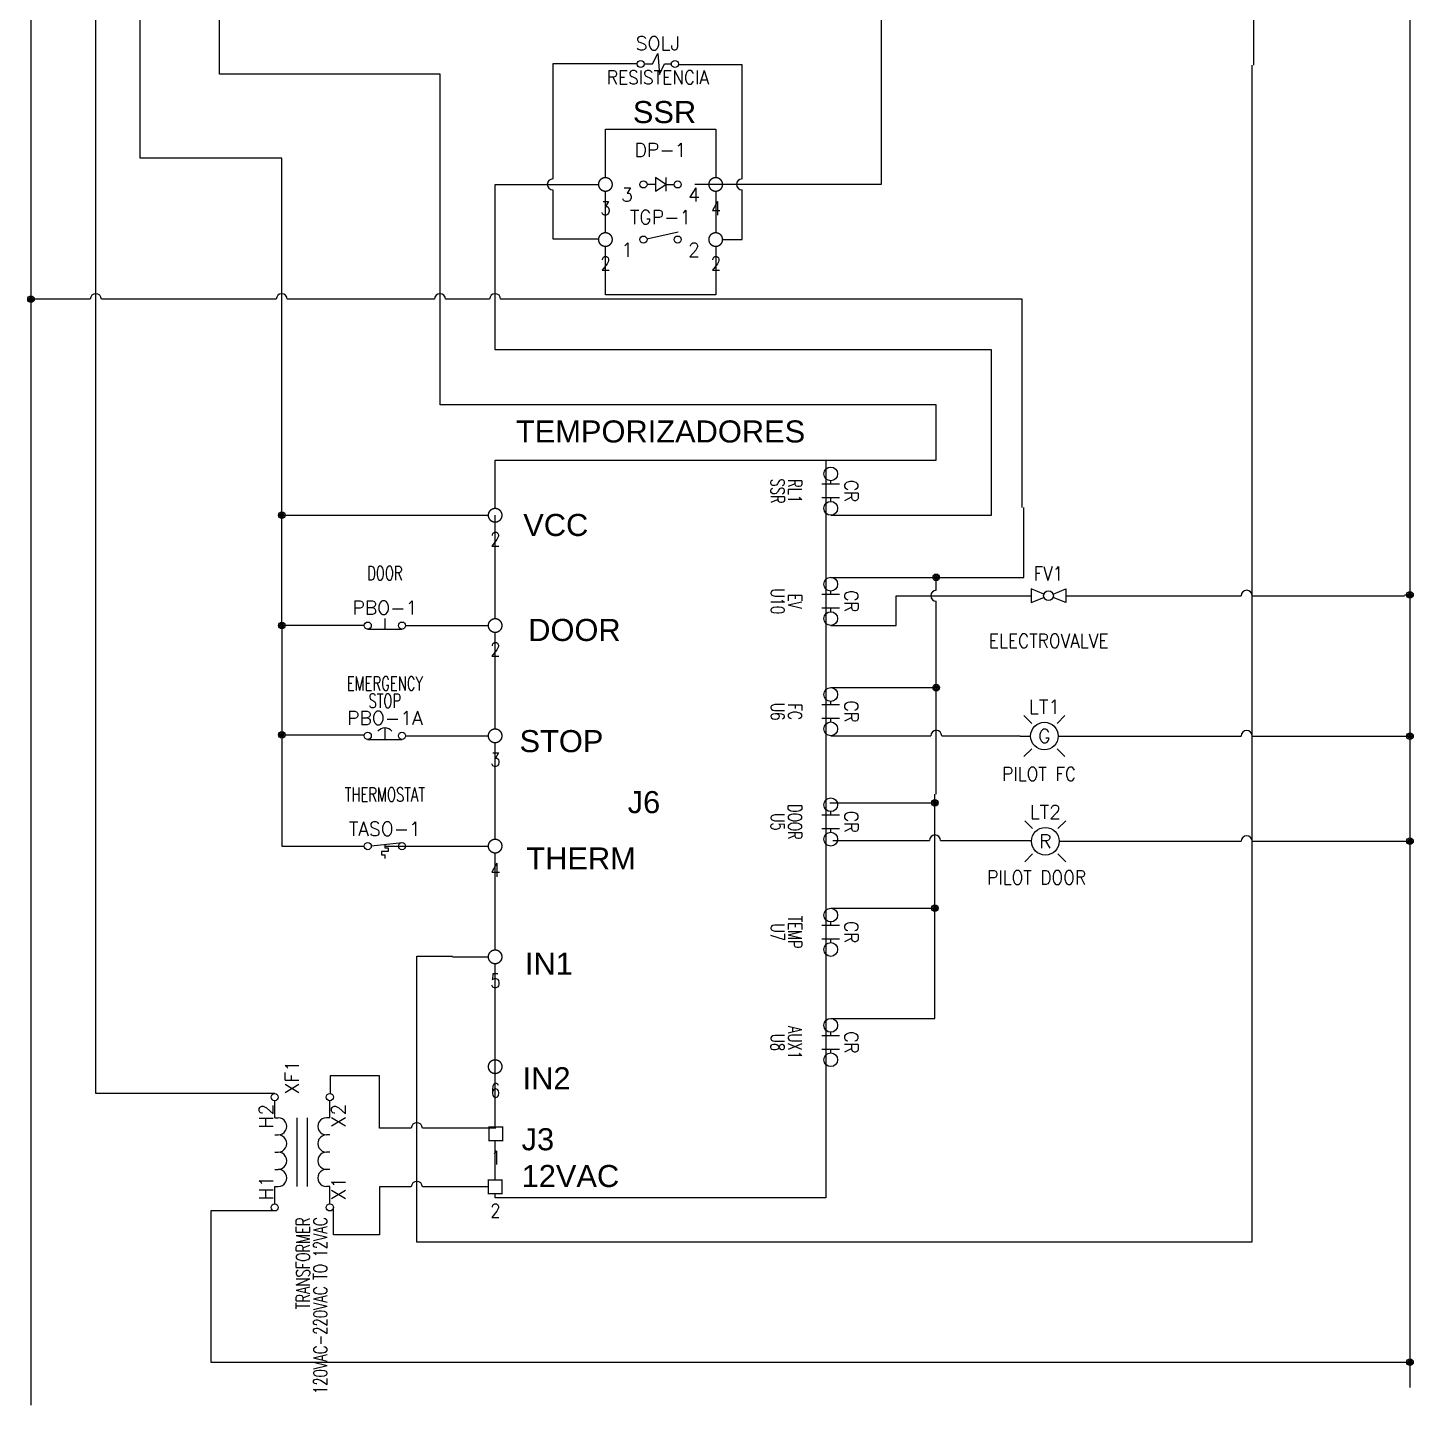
# Model space of a CAD drawing. Header units: millimetres. Extents: x 13.6 to 27.3, y 2.7 to 21.5.
# Drawn here: x 13.98 to 26.54, y 2.65 to 15.14 of the extents above; entities that cross this region are included whole.
import ezdxf
from ezdxf.enums import TextEntityAlignment as Align

# ---------------------------------------------------------------- set-up
doc = ezdxf.new("R2010")
doc.units = ezdxf.units.MM
doc.header["$MEASUREMENT"] = 0
for name, color, linetype in [('DESC', 150, 'Continuous'), ('DESCCHILD', 20, 'Continuous'), ('LOCBOX', 92, 'Continuous'), ('MISC', 7, 'Continuous'), ('SYMS', 7, 'Continuous'), ('TAGS', 150, 'Continuous'), ('TERMS', 123, 'Continuous'), ('WIRES', 7, 'Continuous')]:
    doc.layers.add(name, color=color, linetype=linetype)
doc.styles.get("Standard").update_dxf_attribs({"font": 'arial.ttf'})
doc.styles.add('WD', font='romans.shx')

# ---------------------------------------------------------------- blocks, each defined once
blk = doc.blocks.new('HDI1T')
for p, q in [((-0.047, 0), (-0.125, 0)), ((0.047, 0), (-0.047, 0.062)), ((-0.047, 0.062), (-0.047, -0.062)), ((-0.047, -0.062), (0.047, 0)), ((0.047, 0.062), (0.047, -0.062)), ((0.047, 0), (0.125, 0))]:
    blk.add_line(p, q)
for centre in [(-0.155, 0), (0.155, 0)]:
    blk.add_circle(centre, 0.0322)
at = {"style": 'WD'}
for tag, width, p in [('INST', 0.7, (0, 0.888)), ('LOC', 0.7, (0, 0.719)), ('DESC1', 0.7, (0, 0.562)), ('DESC2', 0.7, (0, 0.406)), ('RATING1', 0.9, (0.006, 0.094))]:
    blk.add_attdef(tag, text='', height=0.125, dxfattribs=dict(at, width=width)).set_placement(p, align=Align.CENTER)
blk.add_attdef('TAG1', text='', height=0.125, dxfattribs=at).set_placement((0, 0.25), align=Align.CENTER)
for tag, p, height, flags in [('FAMILY', (0.205, 0.152), 0.01, 9), ('WDBLKNAM', (0.205, 0.134), 0.01, 9), ('X4TERM01', (-0.188, 0), 0.0125, 1), ('X1TERM02', (0.188, 0), 0.0125, 1)]:
    blk.add_attdef(tag, p, '', height=height, dxfattribs=dict(at, flags=flags))
at = {"linetype": 'Continuous', "style": 'WD', "flags": 9}
for tag, p in [('ASSYCODE', (0.219, 0.062)), ('MFG', (0.228, 0.089)), ('CAT', (0.23, 0.108))]:
    blk.add_attdef(tag, text='', height=0.01, dxfattribs=at).set_placement(p, align=Align.CENTER)
at = {"linetype": 'Continuous', "style": 'WD', "flags": 8}
blk.add_attdef('TERM01', text='', height=0.125, dxfattribs=at).set_placement((-0.25, -0.031), align=Align.TOP_RIGHT)
blk.add_attdef('TERM02', text='', height=0.125, dxfattribs=at).set_placement((0.25, -0.031), align=Align.TOP_LEFT)
at = {"style": 'WD', "width": 0.9}
blk.add_attdef('RATING2', text='', height=0.125, dxfattribs=at).set_placement((0.006, -0.188), align=Align.TOP_CENTER)
blk = doc.blocks.new('HT0002_1-')
at = {"const_width": 0.0125}
blk.add_lwpolyline([(0, 0.062, 1), (0, -0.062, 1)], format="xyb", close=True, dxfattribs=at)
at = {"style": 'WD', "width": 0.85}
for tag, p in [('INST', (0, 0.416)), ('LOC', (0, 0.26)), ('CNT', (0.001, 0.108)), ('TAGSTRIP', (0.002, -0.279)), ('DESC1', (0, -0.453)), ('DESC2', (0, -0.625)), ('DESC3', (0, -0.797))]:
    blk.add_attdef(tag, text='', height=0.125, dxfattribs=at).set_placement(p, align=Align.CENTER)
at = {"style": 'WD', "flags": 1}
for tag, p, height in [('X4TERM01', (-0.062, 0), 0.0125), ('X4TERMDESC01', (-0.055, -0.023), 0.025), ('X2TERMDESC01', (-0.006, 0.029), 0.025), ('STRIPSEQ', (0, 0), 0.00125), ('X2TERM01', (0, 0.062), 0.0125), ('X2PIN01', (0.033, 0.084), 0.0125), ('X1TERMDESC01', (0.039, 0.007), 0.025), ('X1TERM01', (0.062, 0), 0.0125), ('X1PIN01', (0.087, 0.016), 0.0125), ('X4PIN01', (-0.114, -0.038), 0.0125), ('LINKTERM', (0, -0.002), 0.00125), ('X8TERM01', (0, -0.062), 0.0125), ('X8TERMDESC01', (0, -0.054), 0.025), ('X8PIN01', (0.026, -0.096), 0.0125)]:
    blk.add_attdef(tag, p, '', height=height, dxfattribs=at)
at = {"linetype": 'Continuous', "style": 'WD', "width": 0.8, "flags": 1}
blk.add_attdef('MFG', text='', height=0.109, dxfattribs=at).set_placement((0.088, -0.406), align=Align.RIGHT)
at = {"style": 'WD', "width": 0.7, "flags": 1}
blk.add_attdef('ASSYCODE', (0.062, -0.281), '', height=0.01, dxfattribs=at)
at = {"style": 'WD', "flags": 9}
for tag, p in [('WDTYPE', (0.121, -0.263)), ('WDBLKNAM', (0.059, -0.575))]:
    blk.add_attdef(tag, text='', height=0.01, dxfattribs=at).set_placement(p, align=Align.RIGHT)
at = {"linetype": 'Continuous', "style": 'WD', "width": 0.8, "flags": 1}
blk.add_attdef('CAT', (-0.131, -0.563), '', height=0.109, dxfattribs=at)
blk = doc.blocks.new('HTG11')
blk.add_line((-0.124, 0.007), (0.159, 0.071))
for centre in [(-0.155, 0), (0.155, 0)]:
    blk.add_circle(centre, 0.0322)
at = {"style": 'WD', "width": 0.7}
for tag, p in [('INST', (0, 0.779)), ('LOC', (0, 0.609)), ('DESC1', (0, 0.453)), ('DESC2', (0, 0.297)), ('XREF', (0, -0.236)), ('WDTAGALT', (0, -0.391))]:
    blk.add_attdef(tag, text='', height=0.125, dxfattribs=at).set_placement(p, align=Align.CENTER)
at = {"style": 'WD'}
blk.add_attdef('TAG1', text='', height=0.125, dxfattribs=at).set_placement((0, 0.141), align=Align.CENTER)
for tag, p in [('X2LINK', (0, 0.266)), ('X8LINK', (0, -0.062))]:
    blk.add_attdef(tag, p, '', height=0.01, dxfattribs=at)
for tag, p, height, flags in [('X4TERM01', (-0.188, 0), 0.0125, 1), ('FAMILY', (0.038, 0.037), 0.01, 9), ('CONTACT', (0.038, 0.02), 0.01, 1), ('X1TERM02', (0.188, 0), 0.0125, 1)]:
    blk.add_attdef(tag, p, '', height=height, dxfattribs=dict(at, flags=flags))
at = {"linetype": 'Continuous', "style": 'WD', "flags": 9}
for tag, p in [('CAT', (0.063, -0.007)), ('ASSYCODE', (0.062, -0.043)), ('MFG', (0.063, -0.027))]:
    blk.add_attdef(tag, text='', height=0.01, dxfattribs=at).set_placement(p, align=Align.CENTER)
at = {"linetype": 'Continuous', "style": 'WD', "flags": 8}
blk.add_attdef('TERM01', text='', height=0.125, dxfattribs=at).set_placement((-0.25, -0.031), align=Align.TOP_RIGHT)
blk.add_attdef('TERM02', text='', height=0.125, dxfattribs=at).set_placement((0.25, -0.031), align=Align.TOP_LEFT)
blk = doc.blocks.new('HCR21T')
for p, q in [((-0.062, 0), (-0.094, 0)), ((0.094, 0), (0.062, 0))]:
    blk.add_line(p, q)
at = {"linetype": 'Continuous'}
for p, q in [((-0.062, 0.08), (-0.062, -0.08)), ((0.062, 0.08), (0.062, -0.08))]:
    blk.add_line(p, q, dxfattribs=at)
for centre in [(-0.156, 0), (0.156, 0)]:
    blk.add_circle(centre, 0.0625)
at = {"style": 'WD'}
for tag, width, p in [('INST', 0.7, (0, 0.451)), ('LOC', 0.7, (0, 0.281)), ('TAG2', 0.9, (0, 0.125)), ('XREF', 0.7, (0, -0.235)), ('DESC1', 0.7, (0, -0.387)), ('DESC2', 0.7, (0, -0.543))]:
    blk.add_attdef(tag, text='', height=0.125, dxfattribs=dict(at, width=width)).set_placement(p, align=Align.CENTER)
for tag, p in [('X2LINK', (0, 0.125)), ('X8LINK', (0, -0.125))]:
    blk.add_attdef(tag, p, '', height=0.01, dxfattribs=at)
at = {"linetype": 'Continuous', "style": 'WD', "width": 0.8, "flags": 8}
for tag, p in [('TERM01', (-0.156, 0)), ('TERM02', (0.156, 0))]:
    blk.add_attdef(tag, text='', height=0.0625, dxfattribs=at).set_placement(p, align=Align.MIDDLE_CENTER)
at = {"style": 'WD'}
for tag, p, height, flags in [('X4TERM01', (-0.219, 0), 0.0125, 1), ('FAMILY', (0.097, 0.053), 0.01, 9), ('CONTACT', (0.097, 0.036), 0.01, 1), ('X1TERM02', (0.219, 0), 0.0125, 1)]:
    blk.add_attdef(tag, p, '', height=height, dxfattribs=dict(at, flags=flags))
blk = doc.blocks.new('HPB12')
for p, q in [((0, 0.065), (0, -0.033)), ((-0.156, -0.033), (0.156, -0.033))]:
    blk.add_line(p, q)
for centre in [(-0.155, 0), (0.155, 0)]:
    blk.add_circle(centre, 0.0322)
at = {"style": 'WD', "width": 0.7}
for tag, p in [('INST', (0, 0.738)), ('LOC', (0, 0.568)), ('DESC1', (0, 0.412)), ('DESC2', (0, 0.255)), ('XREF', (0, -0.232))]:
    blk.add_attdef(tag, text='', height=0.125, dxfattribs=at).set_placement(p, align=Align.CENTER)
at = {"style": 'WD'}
blk.add_attdef('TAG1', text='', height=0.125, dxfattribs=at).set_placement((0, 0.099), align=Align.CENTER)
for tag, p in [('X2LINK', (0, 0.125)), ('X8LINK', (0, -0.094))]:
    blk.add_attdef(tag, p, '', height=0.01, dxfattribs=at)
for tag, p, height, flags in [('X4TERM01', (-0.188, 0), 0.0125, 1), ('FAMILY', (0.054, 0.058), 0.01, 9), ('CONTACT', (0.054, 0.042), 0.01, 9), ('X1TERM02', (0.188, 0), 0.0125, 1)]:
    blk.add_attdef(tag, p, '', height=height, dxfattribs=dict(at, flags=flags))
at = {"linetype": 'Continuous', "style": 'WD', "flags": 9}
for tag, p in [('MFG', (0.076, -0.006)), ('CAT', (0.076, 0.017)), ('ASSYCODE', (0.076, -0.022))]:
    blk.add_attdef(tag, text='', height=0.01, dxfattribs=at).set_placement(p, align=Align.CENTER)
at = {"linetype": 'Continuous', "style": 'WD', "flags": 8}
blk.add_attdef('TERM01', text='', height=0.125, dxfattribs=at).set_placement((-0.25, -0.031), align=Align.TOP_RIGHT)
blk.add_attdef('TERM02', text='', height=0.125, dxfattribs=at).set_placement((0.25, -0.031), align=Align.TOP_LEFT)
blk = doc.blocks.new('HPB12M')
for p, q in [((0, 0.074), (0, -0.031)), ((-0.156, -0.032), (0.156, -0.032))]:
    blk.add_line(p, q)
for centre in [(-0.155, 0), (0.155, 0)]:
    blk.add_circle(centre, 0.0322)
blk.add_arc((0, -0.006), 0.0781, 36.8699, 143.1301)
at = {"style": 'WD', "width": 0.7}
for tag, p in [('INST', (0, 0.738)), ('LOC', (0, 0.568)), ('DESC1', (0, 0.412)), ('DESC2', (0, 0.255)), ('XREF', (0, -0.232))]:
    blk.add_attdef(tag, text='', height=0.125, dxfattribs=at).set_placement(p, align=Align.CENTER)
at = {"style": 'WD'}
blk.add_attdef('TAG1', text='', height=0.125, dxfattribs=at).set_placement((0, 0.099), align=Align.CENTER)
for tag, p in [('X2LINK', (0, 0.125)), ('X8LINK', (0, -0.094))]:
    blk.add_attdef(tag, p, '', height=0.01, dxfattribs=at)
for tag, p, height, flags in [('X4TERM01', (-0.188, 0), 0.0125, 1), ('FAMILY', (0.054, 0.058), 0.01, 9), ('CONTACT', (0.054, 0.042), 0.01, 9), ('X1TERM02', (0.188, 0), 0.0125, 1)]:
    blk.add_attdef(tag, p, '', height=height, dxfattribs=dict(at, flags=flags))
at = {"linetype": 'Continuous', "style": 'WD', "flags": 9}
for tag, p in [('MFG', (0.076, 0)), ('CAT', (0.076, 0.017)), ('ASSYCODE', (0.076, -0.017))]:
    blk.add_attdef(tag, text='', height=0.01, dxfattribs=at).set_placement(p, align=Align.CENTER)
at = {"linetype": 'Continuous', "style": 'WD', "flags": 8}
blk.add_attdef('TERM01', text='', height=0.125, dxfattribs=at).set_placement((-0.25, -0.016), align=Align.TOP_RIGHT)
blk.add_attdef('TERM02', text='', height=0.125, dxfattribs=at).set_placement((0.25, -0.016), align=Align.TOP_LEFT)
blk = doc.blocks.new('HTS12')
at = {"linetype": 'Continuous'}
blk.add_line((-0.123, 0.002), (0.159, 0.033), dxfattribs=at)
for p, q in [((0, 0.015), (0, -0.017)), ((0.031, -0.048), (-0.031, -0.048)), ((-0.031, -0.048), (-0.031, -0.079)), ((-0.031, -0.079), (0, -0.079)), ((0, -0.017), (0.031, -0.017)), ((0, -0.079), (0, -0.111)), ((0.031, -0.017), (0.031, -0.048))]:
    blk.add_line(p, q)
for centre in [(-0.155, 0), (0.155, 0)]:
    blk.add_circle(centre, 0.0322)
at = {"style": 'WD', "width": 0.7}
for tag, p in [('INST', (0, 0.732)), ('LOC', (0, 0.562)), ('DESC1', (0, 0.406)), ('DESC2', (0, 0.25)), ('XREF', (0, -0.314))]:
    blk.add_attdef(tag, text='', height=0.125, dxfattribs=at).set_placement(p, align=Align.CENTER)
at = {"style": 'WD'}
blk.add_attdef('TAG1', text='', height=0.125, dxfattribs=at).set_placement((0, 0.094), align=Align.CENTER)
for tag, p, height, flags in [('X4TERM01', (-0.188, 0), 0.0125, 1), ('FAMILY', (0.038, 0.037), 0.01, 9), ('CONTACT', (0.038, 0.02), 0.01, 1), ('X1TERM02', (0.188, 0), 0.0125, 1)]:
    blk.add_attdef(tag, p, '', height=height, dxfattribs=dict(at, flags=flags))
for tag, p in [('X2LINK', (0, 0.078)), ('X8LINK', (0, -0.141))]:
    blk.add_attdef(tag, p, '', height=0.01, dxfattribs=at)
at = {"linetype": 'Continuous', "style": 'WD', "flags": 9}
for tag, p in [('CAT', (0.063, -0.007)), ('ASSYCODE', (0.062, -0.047)), ('MFG', (0.063, -0.027))]:
    blk.add_attdef(tag, text='', height=0.01, dxfattribs=at).set_placement(p, align=Align.CENTER)
at = {"linetype": 'Continuous', "style": 'WD', "flags": 8}
blk.add_attdef('TERM01', text='', height=0.125, dxfattribs=at).set_placement((-0.25, -0.016), align=Align.TOP_RIGHT)
blk.add_attdef('TERM02', text='', height=0.125, dxfattribs=at).set_placement((0.25, -0.016), align=Align.TOP_LEFT)
at = {"style": 'WD', "width": 0.7}
for tag, p in [('RATING1', (0.275, -0.299)), ('WDTAGALT', (0.281, -0.466))]:
    blk.add_attdef(tag, p, '', height=0.125, dxfattribs=at)
blk = doc.blocks.new('WDDOT')
for radius in [0.03, 0.0187, 0.00929]:
    blk.add_circle((0, 0), radius)
blk = doc.blocks.new('HBV1M')
for p, q in [((-0.156, 0.062), (-0.156, -0.062)), ((-0.041, 0.016), (-0.156, 0.062)), ((0.041, 0.016), (0.156, 0.062)), ((0.156, 0.062), (0.156, -0.062)), ((-0.156, -0.062), (-0.041, -0.016)), ((0.156, -0.062), (0.041, -0.016))]:
    blk.add_line(p, q)
blk.add_circle((0, 0), 0.0442)
at = {"style": 'WD'}
for tag, width, p in [('INST', 0.7, (0.006, 0.466)), ('LOC', 0.7, (0.006, 0.296)), ('TAG1', 0.9, (0, 0.14)), ('RATING1', 0.9, (0.001, -0.315)), ('DESC1', 0.9, (0.001, -0.471)), ('DESC2', 0.9, (0.001, -0.627)), ('WDTAGALT', 0.7, (0.031, -0.797))]:
    blk.add_attdef(tag, text='', height=0.125, dxfattribs=dict(at, width=width)).set_placement(p, align=Align.CENTER)
at = {"style": 'WD', "flags": 1}
for tag, p in [('X4TERM01', (-0.156, 0)), ('X1TERM02', (0.156, 0))]:
    blk.add_attdef(tag, p, '', height=0.0125, dxfattribs=at)
at = {"linetype": 'Continuous', "style": 'WD', "flags": 9}
blk.add_attdef('ASSYCODE', text='', height=0.01, dxfattribs=at).set_placement((0, 0.062), align=Align.CENTER)
at = {"style": 'WD', "flags": 9}
blk.add_attdef('FAMILY', text='', height=0.01, dxfattribs=at).set_placement((-0.005, 0.107), align=Align.CENTER)
at = {"linetype": 'Continuous', "style": 'WD', "flags": 1}
for tag, p in [('MFG', (0, 0.078)), ('CAT', (0, 0.097))]:
    blk.add_attdef(tag, text='', height=0.01, dxfattribs=at).set_placement(p, align=Align.MIDDLE)
at = {"linetype": 'Continuous', "style": 'WD'}
blk.add_attdef('TERM01', text='', height=0.125, dxfattribs=at).set_placement((-0.2, -0.035), align=Align.TOP_RIGHT)
blk.add_attdef('TERM02', text='', height=0.125, dxfattribs=at).set_placement((0.2, -0.035), align=Align.TOP_LEFT)
blk = doc.blocks.new('HLT1G')
for p, q in [((-0.115, 0.115), (-0.186, 0.186)), ((0.115, 0.115), (0.186, 0.186)), ((-0.115, -0.115), (-0.186, -0.186)), ((0.115, -0.115), (0.186, -0.186))]:
    blk.add_line(p, q)
blk.add_circle((0, 0), 0.125)
at = {"style": 'WD', "width": 0.7}
for tag, p in [('INST', (0.006, 0.528)), ('LOC', (0.006, 0.359))]:
    blk.add_attdef(tag, text='', height=0.125, dxfattribs=at).set_placement(p, align=Align.CENTER)
at = {"style": 'WD'}
blk.add_attdef('TAG1', text='', height=0.125, dxfattribs=at).set_placement((0, 0.202), align=Align.CENTER)
at = {"style": 'WD', "flags": 9}
blk.add_attdef('FAMILY', text='', height=0.01, dxfattribs=at).set_placement((-0.005, 0.161), align=Align.CENTER)
at = {"linetype": 'Continuous', "style": 'WD', "flags": 1}
for tag, p in [('MFG', (0, 0.121)), ('CAT', (0, 0.14))]:
    blk.add_attdef(tag, text='', height=0.01, dxfattribs=at).set_placement(p, align=Align.MIDDLE)
at = {"style": 'WD'}
blk.add_attdef('COLOR', text='', height=0.125, dxfattribs=at).set_placement((0, 0), align=Align.MIDDLE)
at = {"style": 'WD', "flags": 1}
for tag, p in [('X4TERM01', (-0.125, 0)), ('X1TERM02', (0.125, 0))]:
    blk.add_attdef(tag, p, '', height=0.0125, dxfattribs=at)
at = {"linetype": 'Continuous', "style": 'WD', "flags": 9}
blk.add_attdef('ASSYCODE', text='', height=0.01, dxfattribs=at).set_placement((-0.003, 0.096), align=Align.CENTER)
at = {"style": 'WD'}
for tag, p, width in [('DESC1', (1.125, 0), 0.9), ('WDTAGALT', (1.125, -0.312), 0.7)]:
    blk.add_attdef(tag, p, '', height=0.125, dxfattribs=dict(at, width=width))
at = {"linetype": 'Continuous', "style": 'WD', "flags": 8}
blk.add_attdef('TERM01', text='', height=0.125, dxfattribs=at).set_placement((-0.175, -0.031), align=Align.TOP_RIGHT)
blk.add_attdef('TERM02', text='', height=0.125, dxfattribs=at).set_placement((0.175, -0.031), align=Align.TOP_LEFT)
at = {"style": 'WD', "width": 0.9}
blk.add_attdef('DESC2', text='', height=0.125, dxfattribs=at).set_placement((1.125, -0.031), align=Align.TOP_LEFT)
blk = doc.blocks.new('HLT1R')
for p, q in [((-0.115, 0.115), (-0.186, 0.186)), ((0.115, 0.115), (0.186, 0.186)), ((-0.115, -0.115), (-0.186, -0.186)), ((0.115, -0.115), (0.186, -0.186))]:
    blk.add_line(p, q)
blk.add_circle((0, 0), 0.125)
at = {"style": 'WD', "width": 0.7}
for tag, p in [('INST', (0.006, 0.528)), ('LOC', (0.006, 0.359))]:
    blk.add_attdef(tag, text='', height=0.125, dxfattribs=at).set_placement(p, align=Align.CENTER)
at = {"style": 'WD'}
blk.add_attdef('TAG1', text='', height=0.125, dxfattribs=at).set_placement((0, 0.202), align=Align.CENTER)
at = {"style": 'WD', "flags": 9}
blk.add_attdef('FAMILY', text='', height=0.01, dxfattribs=at).set_placement((-0.005, 0.161), align=Align.CENTER)
at = {"linetype": 'Continuous', "style": 'WD', "flags": 1}
for tag, p in [('MFG', (0, 0.121)), ('CAT', (0, 0.14))]:
    blk.add_attdef(tag, text='', height=0.01, dxfattribs=at).set_placement(p, align=Align.MIDDLE)
at = {"style": 'WD'}
blk.add_attdef('COLOR', text='', height=0.125, dxfattribs=at).set_placement((0, 0), align=Align.MIDDLE)
at = {"style": 'WD', "flags": 1}
for tag, p in [('X4TERM01', (-0.125, 0)), ('X1TERM02', (0.125, 0))]:
    blk.add_attdef(tag, p, '', height=0.0125, dxfattribs=at)
at = {"linetype": 'Continuous', "style": 'WD', "flags": 9}
blk.add_attdef('ASSYCODE', text='', height=0.01, dxfattribs=at).set_placement((-0.003, 0.098), align=Align.CENTER)
at = {"style": 'WD'}
for tag, p, width in [('DESC1', (1.125, 0), 0.9), ('WDTAGALT', (1.125, -0.312), 0.7)]:
    blk.add_attdef(tag, p, '', height=0.125, dxfattribs=dict(at, width=width))
at = {"linetype": 'Continuous', "style": 'WD', "flags": 8}
blk.add_attdef('TERM01', text='', height=0.125, dxfattribs=at).set_placement((-0.175, -0.031), align=Align.TOP_RIGHT)
blk.add_attdef('TERM02', text='', height=0.125, dxfattribs=at).set_placement((0.175, -0.031), align=Align.TOP_LEFT)
at = {"style": 'WD', "width": 0.9}
blk.add_attdef('DESC2', text='', height=0.125, dxfattribs=at).set_placement((1.125, -0.031), align=Align.TOP_LEFT)
blk = doc.blocks.new('HT0001_1-')
at = {"const_width": 0.0125}
blk.add_lwpolyline([(0.062, -0.062), (-0.062, -0.062), (-0.062, 0.062), (0.062, 0.062)], close=True, dxfattribs=at)
at = {"style": 'WD', "width": 0.85}
for tag, p in [('INST', (0, 0.419)), ('LOC', (0, 0.265)), ('TAGSTRIP', (0.002, -0.279)), ('DESC1', (0, -0.453)), ('DESC2', (0, -0.625)), ('DESC3', (0, -0.797))]:
    blk.add_attdef(tag, text='', height=0.125, dxfattribs=at).set_placement(p, align=Align.CENTER)
at = {"linetype": 'Continuous', "style": 'WD', "width": 0.85}
blk.add_attdef('CNT', text='', height=0.125, dxfattribs=at).set_placement((0.002, 0.114), align=Align.CENTER)
at = {"style": 'WD', "flags": 1}
for tag, p, height in [('X4TERM01', (-0.062, 0), 0.0125), ('X4TERMDESC01', (-0.055, -0.023), 0.025), ('X2TERMDESC01', (-0.006, 0.029), 0.025), ('STRIPSEQ', (0, 0), 0.00125), ('X2TERM01', (0, 0.062), 0.0125), ('X2PIN01', (0.033, 0.084), 0.0125), ('X1TERMDESC01', (0.039, 0.007), 0.025), ('X1TERM01', (0.062, 0), 0.0125), ('X1PIN01', (0.087, 0.016), 0.0125), ('X4PIN01', (-0.114, -0.038), 0.0125), ('LINKTERM', (0, -0.002), 0.00125), ('X8TERM01', (0, -0.062), 0.0125), ('X8TERMDESC01', (0, -0.054), 0.025), ('X8PIN01', (0.026, -0.096), 0.0125)]:
    blk.add_attdef(tag, p, '', height=height, dxfattribs=at)
at = {"linetype": 'Continuous', "style": 'WD', "width": 0.8, "flags": 1}
blk.add_attdef('MFG', text='', height=0.109, dxfattribs=at).set_placement((0.088, -0.406), align=Align.RIGHT)
at = {"style": 'WD', "width": 0.7, "flags": 1}
blk.add_attdef('ASSYCODE', (0.062, -0.281), '', height=0.01, dxfattribs=at)
at = {"style": 'WD', "flags": 9}
for tag, p in [('WDTYPE', (0.121, -0.263)), ('WDBLKNAM', (0.059, -0.575))]:
    blk.add_attdef(tag, text='', height=0.01, dxfattribs=at).set_placement(p, align=Align.RIGHT)
at = {"linetype": 'Continuous', "style": 'WD', "width": 0.8, "flags": 1}
blk.add_attdef('CAT', (-0.131, -0.563), '', height=0.109, dxfattribs=at)
blk = doc.blocks.new('HXF1')
for p, q in [((-0.469, 0), (-0.312, 0)), ((-0.312, 0), (-0.312, -0.031)), ((-0.156, 0), (-0.156, -0.031)), ((0, 0), (0, -0.031)), ((0.156, 0), (0.156, -0.031)), ((0.312, 0), (0.467, 0)), ((0.312, 0), (0.312, -0.031)), ((-0.312, -0.203), (0.312, -0.203)), ((-0.312, -0.297), (0.312, -0.297)), ((-0.469, -0.5), (-0.312, -0.5)), ((-0.312, -0.5), (-0.312, -0.469)), ((-0.156, -0.5), (-0.156, -0.469)), ((0, -0.5), (0, -0.469)), ((0.156, -0.5), (0.156, -0.469)), ((0.312, -0.5), (0.312, -0.469)), ((0.312, -0.5), (0.467, -0.5))]:
    blk.add_line(p, q)
for centre in [(-0.501, 0), (0.499, 0), (-0.501, -0.5), (0.499, -0.5)]:
    blk.add_circle(centre, 0.0322)
for centre, start, end in [((-0.234, -0.031), 180, 0.001), ((-0.078, -0.031), 180, 0.001), ((0.078, -0.031), 180, 0.001), ((0.234, -0.031), 180, 0.001), ((-0.234, -0.469), 0.001, 180.002), ((-0.078, -0.469), 0.001, 180.002), ((0.078, -0.469), 0.001, 180.002), ((0.234, -0.469), 0.001, 180.002)]:
    blk.add_arc(centre, 0.0781, start, end)
at = {"style": 'WD', "width": 0.7}
for tag, p in [('INST', (-0.591, 0.006)), ('LOC', (-0.591, -0.164)), ('DESC1', (-0.591, -0.32)), ('DESC2', (-0.591, -0.476))]:
    blk.add_attdef(tag, text='', height=0.125, dxfattribs=at).set_placement(p, align=Align.RIGHT)
at = {"linetype": 'Continuous', "style": 'WD', "flags": 8}
for tag, p in [('TERM03', (-0.031, 0.016)), ('TERM02', (0.438, 0.016))]:
    blk.add_attdef(tag, text='', height=0.125, dxfattribs=at).set_placement(p, align=Align.RIGHT)
blk.add_attdef('TERM01', (-0.438, 0.016), '', height=0.125, dxfattribs=at)
at = {"style": 'WD'}
for tag, p, height, flags in [('X4TERM01', (-0.533, 0), 0.0125, 1), ('X2TERM01', (-0.501, 0.032), 0.0125, 1), ('X2TERM03', (0, 0.009), 0.0125, 1), ('X2TERM02', (0.499, 0.032), 0.0125, 1), ('X1TERM02', (0.531, 0), 0.0125, 1), ('FAMILY', (0.46, -0.247), 0.01, 9), ('X4TERM04', (-0.533, -0.5), 0.0125, 1), ('X8TERM06', (0, -0.507), 0.0125, 1), ('X1TERM05', (0.531, -0.5), 0.0125, 1), ('X8TERM04', (-0.501, -0.532), 0.0125, 1), ('X8TERM05', (0.499, -0.532), 0.0125, 1)]:
    blk.add_attdef(tag, p, '', height=height, dxfattribs=dict(at, flags=flags))
blk.add_attdef('TAG1', (0.524, -0.219), '', height=0.125, dxfattribs=at)
at = {"style": 'WD', "width": 0.7}
blk.add_attdef('RATING1', (0.556, -0.375), '', height=0.125, dxfattribs=at)
at = {"linetype": 'Continuous', "style": 'WD', "flags": 9}
for tag, p in [('ASSYCODE', (0.487, -0.313)), ('MFG', (0.484, -0.295)), ('CAT', (0.485, -0.275))]:
    blk.add_attdef(tag, text='', height=0.01, dxfattribs=at).set_placement(p, align=Align.CENTER)
at = {"linetype": 'Continuous', "style": 'WD', "flags": 8}
for tag, p in [('TERM06', (-0.031, -0.516)), ('TERM05', (0.438, -0.516))]:
    blk.add_attdef(tag, text='', height=0.125, dxfattribs=at).set_placement(p, align=Align.TOP_RIGHT)
blk.add_attdef('TERM04', text='', height=0.125, dxfattribs=at).set_placement((-0.438, -0.516), align=Align.TOP_LEFT)
blk = doc.blocks.new('HSV1')
for p, q in [((-0.123, 0), (-0.047, 0)), ((-0.047, 0), (0, 0.094)), ((0, 0.094), (0.016, -0.094)), ((0.016, -0.094), (0.062, 0)), ((0.062, 0), (0.123, 0))]:
    blk.add_line(p, q)
for centre in [(-0.155, 0), (0.155, 0)]:
    blk.add_circle(centre, 0.0322)
at = {"style": 'WD', "width": 0.7}
for tag, p in [('INST', (0, 0.451)), ('LOC', (0, 0.281))]:
    blk.add_attdef(tag, text='', height=0.125, dxfattribs=at).set_placement(p, align=Align.CENTER)
at = {"style": 'WD'}
blk.add_attdef('TAG1', text='', height=0.125, dxfattribs=at).set_placement((0, 0.125), align=Align.CENTER)
for tag, p, height, flags in [('X4TERM01', (-0.188, 0), 0.0125, 1), ('FAMILY', (0.129, 0.108), 0.01, 9), ('X1TERM02', (0.188, 0), 0.0125, 1)]:
    blk.add_attdef(tag, p, '', height=height, dxfattribs=dict(at, flags=flags))
at = {"linetype": 'Continuous', "style": 'WD', "flags": 9}
for tag, p in [('ASSYCODE', (0.156, 0.047)), ('MFG', (0.156, 0.067)), ('CAT', (0.156, 0.087))]:
    blk.add_attdef(tag, text='', height=0.01, dxfattribs=at).set_placement(p, align=Align.CENTER)
at = {"style": 'WD'}
for tag, p, width in [('DESC1', (1.125, 0), 0.9), ('DESC2', (1.125, -0.156), 0.9), ('DESC3', (1.125, -0.312), 0.9), ('XREF', (1.133, -0.473), 0.8), ('WDTAGALT', (1.133, -0.629), 0.8)]:
    blk.add_attdef(tag, p, '', height=0.125, dxfattribs=dict(at, width=width))
at = {"linetype": 'Continuous', "style": 'WD', "flags": 8}
blk.add_attdef('TERM01', text='', height=0.125, dxfattribs=at).set_placement((-0.25, -0.031), align=Align.TOP_RIGHT)
blk.add_attdef('TERM02', text='', height=0.125, dxfattribs=at).set_placement((0.25, -0.031), align=Align.TOP_LEFT)
at = {"style": 'WD'}
blk.add_attdef('RATING1', (0.078, -0.313), '', height=0.125, dxfattribs=at)

msp = doc.modelspace()

# ---------------------------------------------------------------- linework, layer by layer
at = {"layer": 'LOCBOX'}
for points in [[(19.217, 13.785), (19.217, 14.223), (20.217, 14.223), (20.217, 13.785)], [(19.217, 13.285), (19.217, 13.66)], [(20.217, 13.66), (20.217, 13.285)], [(20.217, 13.16), (20.217, 12.723), (19.217, 12.723), (19.217, 13.16)], [(18.217, 10.785), (18.217, 11.223), (21.217, 11.223), (21.217, 4.534), (18.217, 4.534), (18.217, 4.57)], [(18.217, 9.785), (18.217, 10.66)], [(18.217, 8.785), (18.217, 9.66)], [(18.217, 7.785), (18.217, 8.66)], [(18.217, 6.785), (18.217, 7.66)], [(18.217, 5.177), (18.217, 6.66)], [(18.217, 4.695), (18.217, 5.052)]]:
    msp.add_lwpolyline(points, dxfattribs=at)
at = {"layer": 'WIRES'}
for p, q in [((26.513, 20.375), (26.513, 2.815)), ((14.008, 20.213), (14.008, 2.653)), ((14.596, 5.479), (14.596, 18.473)), ((14.998, 13.962), (14.998, 18.223)), ((25.094, 18.229), (25.094, 14.805)), ((15.717, 14.723), (15.717, 17.223)), ((21.717, 17.223), (21.717, 13.723)), ((17.717, 14.723), (15.717, 14.723)), ((17.717, 11.723), (17.717, 14.723)), ((19.504, 14.815), (18.74, 14.815)), ((18.74, 14.815), (18.74, 13.773)), ((20.456, 14.807), (19.879, 14.807)), ((20.456, 13.773), (20.456, 14.807)), ((25.078, 14.805), (25.078, 4.133)), ((16.282, 13.962), (14.998, 13.962)), ((16.282, 10.724), (16.282, 13.962)), ((18.217, 12.223), (18.217, 13.723)), ((18.217, 13.723), (19.154, 13.723)), ((21.717, 13.723), (20.029, 13.723)), ((18.74, 13.673), (18.74, 13.23)), ((20.456, 13.279), (20.456, 13.673)), ((18.74, 13.23), (19.154, 13.23)), ((20.279, 13.223), (20.456, 13.223)), ((20.456, 13.223), (20.456, 13.279)), ((14.546, 12.682), (14.008, 12.682)), ((16.232, 12.682), (14.646, 12.682)), ((17.667, 12.682), (16.332, 12.682)), ((18.167, 12.682), (17.767, 12.682)), ((22.996, 12.682), (18.267, 12.682)), ((22.996, 10.793), (22.996, 12.682)), ((22.717, 12.223), (18.217, 12.223)), ((22.717, 10.723), (22.717, 12.223)), ((22.217, 11.723), (17.717, 11.723)), ((22.217, 11.223), (22.217, 11.723)), ((21.217, 11.223), (22.217, 11.223)), ((16.282, 9.723), (16.282, 10.724)), ((16.282, 10.724), (17.218, 10.724)), ((17.218, 10.724), (17.218, 10.723)), ((17.218, 10.723), (18.154, 10.723)), ((18.217, 10.66), (18.217, 10.723)), ((21.26, 10.723), (22.717, 10.723)), ((23.011, 10.16), (23.011, 10.793)), ((21.26, 10.16), (22.217, 10.16)), ((22.217, 10.043), (22.217, 10.16)), ((22.217, 10.16), (23.011, 10.16)), ((21.854, 9.723), (21.854, 9.993)), ((21.854, 9.993), (23.079, 9.993)), ((22.217, 9.16), (22.217, 9.943)), ((23.391, 9.993), (24.982, 9.993)), ((25.082, 9.993), (26.463, 9.993)), ((26.463, 10.001), (26.513, 10.001)), ((17.029, 9.723), (16.282, 9.723)), ((16.282, 9.723), (16.282, 8.733)), ((17.404, 9.723), (18.154, 9.723)), ((21.26, 9.723), (21.854, 9.723)), ((21.26, 9.16), (22.217, 9.16)), ((22.217, 8.194), (22.217, 9.16)), ((16.282, 8.733), (17.029, 8.733)), ((16.282, 8.733), (16.282, 7.723)), ((17.404, 8.723), (18.154, 8.723)), ((21.26, 8.723), (22.167, 8.723)), ((22.267, 8.723), (22.905, 8.723)), ((22.905, 8.722), (22.978, 8.722)), ((22.978, 8.721), (23.073, 8.721)), ((23.323, 8.721), (24.982, 8.721)), ((25.082, 8.721), (26.513, 8.721)), ((22.205, 8.116), (22.205, 8.194)), ((21.253, 8.116), (22.205, 8.116)), ((22.205, 7.16), (22.205, 8.116)), ((16.282, 7.723), (17.029, 7.723)), ((17.217, 7.723), (18.154, 7.723)), ((21.28, 7.774), (22.155, 7.774)), ((22.255, 7.774), (23.081, 7.774)), ((23.331, 7.767), (24.982, 7.767)), ((25.082, 7.767), (26.513, 7.767)), ((21.26, 7.16), (22.205, 7.16)), ((22.205, 6.16), (22.205, 7.16)), ((17.507, 4.133), (17.507, 6.725)), ((17.507, 6.725), (17.831, 6.725)), ((17.831, 6.719), (17.831, 6.723)), ((17.831, 6.719), (18.154, 6.719)), ((21.26, 6.16), (22.205, 6.16)), ((17.168, 5.639), (16.72, 5.639)), ((16.72, 5.639), (16.72, 5.559)), ((16.72, 5.559), (16.72, 5.479)), ((17.168, 5.165), (17.168, 5.639)), ((16.218, 5.479), (14.596, 5.479)), ((17.304, 5.165), (17.168, 5.165)), ((17.457, 5.165), (17.304, 5.165)), ((18.223, 5.165), (17.557, 5.165)), ((17.457, 4.633), (17.168, 4.633)), ((17.168, 4.633), (17.168, 4.197)), ((18.156, 4.633), (17.557, 4.633)), ((16.218, 4.415), (15.639, 4.415)), ((15.639, 4.415), (15.639, 3.043)), ((16.75, 4.197), (16.75, 4.447)), ((17.168, 4.197), (16.75, 4.197)), ((25.078, 4.133), (17.507, 4.133)), ((15.639, 3.043), (26.513, 3.043))]:
    msp.add_line(p, q, dxfattribs=at)
for centre, start, end in [((18.74, 13.723), 90, 270), ((20.456, 13.723), 90, 270), ((14.596, 12.682), 0, 180), ((16.282, 12.682), 0, 180), ((17.717, 12.682), 0, 180), ((18.217, 12.682), 0, 180), ((22.217, 9.993), 90, 270), ((25.032, 9.993), 0, 180), ((22.217, 8.723), 0, 180), ((25.032, 8.721), 0, 180), ((22.205, 7.774), 0, 180), ((25.032, 7.767), 0, 180), ((17.507, 5.165), 0, 180), ((17.507, 4.633), 0, 180)]:
    msp.add_arc(centre, 0.05, start, end, dxfattribs=at)

# ---------------------------------------------------------------- block references
at = {"layer": 'SYMS'}
ref = msp.add_blockref('HSV1', (19.692, 14.815), dxfattribs=at)
ref.add_attrib('TAG1', 'SOLJ', dxfattribs={"layer": 'TAGS', "height": 0.125, "style": 'WD'}).set_placement((19.692, 14.94), align=Align.CENTER)
ref.add_attrib('DESC1', 'RESISTENCIA', (19.23, 14.631), dxfattribs={"layer": 'DESC', "height": 0.125, "style": 'WD', "width": 0.9})
ref = msp.add_blockref('HDI1T', (19.717, 13.723), dxfattribs=at)
ref.add_attrib('TERM01', '3', dxfattribs={"layer": 'TERMS', "linetype": 'Continuous', "height": 0.125, "style": 'WD', "flags": 8}).set_placement((19.467, 13.692), align=Align.TOP_RIGHT)
ref.add_attrib('TERM02', '4', dxfattribs={"layer": 'TERMS', "linetype": 'Continuous', "height": 0.125, "style": 'WD', "flags": 8}).set_placement((19.967, 13.692), align=Align.TOP_LEFT)
ref.add_attrib('TAG1', 'DP-1', dxfattribs={"layer": 'TAGS', "height": 0.125, "style": 'WD'}).set_placement((19.717, 13.973), align=Align.CENTER)
ref = msp.add_blockref('HT0002_1-', (19.217, 13.723), dxfattribs=at)
ref.add_attrib('TAGSTRIP', '3', dxfattribs={"layer": 'TAGS', "height": 0.125, "style": 'WD', "width": 0.85}).set_placement((19.219, 13.444), align=Align.CENTER)
ref = msp.add_blockref('HT0002_1-', (20.217, 13.723), dxfattribs=at)
ref.add_attrib('TAGSTRIP', '4', dxfattribs={"layer": 'TAGS', "height": 0.125, "style": 'WD', "width": 0.85}).set_placement((20.219, 13.444), align=Align.CENTER)
ref = msp.add_blockref('HTG11', (19.717, 13.223), dxfattribs=at)
ref.add_attrib('TERM02', '2', dxfattribs={"layer": 'TERMS', "linetype": 'Continuous', "height": 0.125, "style": 'WD', "flags": 8}).set_placement((19.967, 13.192), align=Align.TOP_LEFT)
ref.add_attrib('TERM01', '1', dxfattribs={"layer": 'TERMS', "linetype": 'Continuous', "height": 0.125, "style": 'WD', "flags": 8}).set_placement((19.467, 13.192), align=Align.TOP_RIGHT)
ref.add_attrib('TAG1', 'TGP-1', dxfattribs={"layer": 'TAGS', "height": 0.125, "style": 'WD'}).set_placement((19.717, 13.364), align=Align.CENTER)
ref = msp.add_blockref('HT0002_1-', (19.217, 13.223), dxfattribs=at)
ref.add_attrib('TAGSTRIP', '2', dxfattribs={"layer": 'TAGS', "height": 0.125, "style": 'WD', "width": 0.85}).set_placement((19.219, 12.944), align=Align.CENTER)
ref = msp.add_blockref('HT0002_1-', (20.217, 13.223), dxfattribs=at)
ref.add_attrib('TAGSTRIP', '2', dxfattribs={"layer": 'TAGS', "height": 0.125, "style": 'WD', "width": 0.85}).set_placement((20.219, 12.944), align=Align.CENTER)
for p in [(14.008, 12.682), (16.282, 10.724), (22.217, 10.16), (26.513, 10.001), (16.282, 9.723), (22.217, 9.16), (16.282, 8.733), (26.513, 8.721), (22.205, 8.116), (26.513, 7.767), (22.205, 7.16), (26.513, 3.043)]:
    msp.add_blockref('WDDOT', p, dxfattribs=at)
ref = msp.add_blockref('HCR21T', (21.26, 10.942), dxfattribs=dict(at, rotation=270))
ref.add_attrib('DESC2', 'SSR', dxfattribs={"layer": 'DESCCHILD', "height": 0.125, "rotation": 270, "style": 'WD', "width": 0.7}).set_placement((20.717, 10.942), align=Align.CENTER)
ref.add_attrib('DESC1', 'RL1', dxfattribs={"layer": 'DESCCHILD', "height": 0.125, "rotation": 270, "style": 'WD', "width": 0.7}).set_placement((20.873, 10.942), align=Align.CENTER)
ref.add_attrib('TAG2', 'CR', dxfattribs={"layer": 'TAGS', "height": 0.125, "rotation": 270, "style": 'WD', "width": 0.9}).set_placement((21.385, 10.942), align=Align.CENTER)
ref = msp.add_blockref('HT0002_1-', (18.217, 10.723), dxfattribs=at)
ref.add_attrib('TAGSTRIP', '2', dxfattribs={"layer": 'TAGS', "height": 0.125, "style": 'WD', "width": 0.85}).set_placement((18.219, 10.444), align=Align.CENTER)
ref = msp.add_blockref('HPB12', (17.217, 9.723), dxfattribs=at)
ref.add_attrib('DESC1', 'DOOR', dxfattribs={"layer": 'DESC', "height": 0.125, "style": 'WD', "width": 0.7}).set_placement((17.217, 10.135), align=Align.CENTER)
ref.add_attrib('TAG1', 'PBO-1', dxfattribs={"layer": 'TAGS', "height": 0.125, "style": 'WD'}).set_placement((17.217, 9.822), align=Align.CENTER)
ref = msp.add_blockref('HBV1M', (23.235, 9.993), dxfattribs=at)
ref.add_attrib('DESC1', 'ELECTROVALVE', dxfattribs={"layer": 'DESC', "height": 0.125, "style": 'WD', "width": 0.9}).set_placement((23.236, 9.522), align=Align.CENTER)
ref.add_attrib('TAG1', 'FV1', dxfattribs={"layer": 'TAGS', "height": 0.125, "style": 'WD', "width": 0.9}).set_placement((23.235, 10.133), align=Align.CENTER)
ref = msp.add_blockref('HCR21T', (21.26, 9.942), dxfattribs=dict(at, rotation=270))
ref.add_attrib('DESC2', 'U10', dxfattribs={"layer": 'DESCCHILD', "height": 0.125, "rotation": 270, "style": 'WD', "width": 0.7}).set_placement((20.717, 9.942), align=Align.CENTER)
ref.add_attrib('DESC1', 'EV', dxfattribs={"layer": 'DESCCHILD', "height": 0.125, "rotation": 270, "style": 'WD', "width": 0.7}).set_placement((20.873, 9.942), align=Align.CENTER)
ref.add_attrib('TAG2', 'CR', dxfattribs={"layer": 'TAGS', "height": 0.125, "rotation": 270, "style": 'WD', "width": 0.9}).set_placement((21.385, 9.942), align=Align.CENTER)
ref = msp.add_blockref('HT0002_1-', (18.217, 9.723), dxfattribs=at)
ref.add_attrib('TAGSTRIP', '2', dxfattribs={"layer": 'TAGS', "height": 0.125, "style": 'WD', "width": 0.85}).set_placement((18.219, 9.444), align=Align.CENTER)
ref = msp.add_blockref('HPB12M', (17.217, 8.723), dxfattribs=at)
ref.add_attrib('DESC2', 'STOP', dxfattribs={"layer": 'DESC', "height": 0.125, "style": 'WD', "width": 0.7}).set_placement((17.217, 8.978), align=Align.CENTER)
ref.add_attrib('DESC1', 'EMERGENCY', dxfattribs={"layer": 'DESC', "height": 0.125, "style": 'WD', "width": 0.7}).set_placement((17.217, 9.135), align=Align.CENTER)
ref.add_attrib('TAG1', 'PBO-1A', dxfattribs={"layer": 'TAGS', "height": 0.125, "style": 'WD'}).set_placement((17.217, 8.822), align=Align.CENTER)
ref = msp.add_blockref('HCR21T', (21.26, 8.942), dxfattribs=dict(at, rotation=270))
ref.add_attrib('DESC2', 'U6', dxfattribs={"layer": 'DESCCHILD', "height": 0.125, "rotation": 270, "style": 'WD', "width": 0.7}).set_placement((20.717, 8.942), align=Align.CENTER)
ref.add_attrib('DESC1', 'FC', dxfattribs={"layer": 'DESCCHILD', "height": 0.125, "rotation": 270, "style": 'WD', "width": 0.7}).set_placement((20.873, 8.942), align=Align.CENTER)
ref.add_attrib('TAG2', 'CR', dxfattribs={"layer": 'TAGS', "height": 0.125, "rotation": 270, "style": 'WD', "width": 0.9}).set_placement((21.385, 8.942), align=Align.CENTER)
ref = msp.add_blockref('HLT1G', (23.198, 8.721), dxfattribs=at)
ref.add_attrib('DESC1', 'PILOT FC', (22.815, 8.315), dxfattribs={"layer": 'DESC', "height": 0.125, "style": 'WD', "width": 0.9})
ref.add_attrib('TAG1', 'LT1', dxfattribs={"layer": 'TAGS', "height": 0.125, "style": 'WD'}).set_placement((23.198, 8.923), align=Align.CENTER)
ref.add_attrib('COLOR', 'G', dxfattribs={"layer": 'MISC', "height": 0.125, "style": 'WD'}).set_placement((23.198, 8.721), align=Align.MIDDLE)
ref = msp.add_blockref('HT0002_1-', (18.217, 8.723), dxfattribs=at)
ref.add_attrib('TAGSTRIP', '3', dxfattribs={"layer": 'TAGS', "height": 0.125, "style": 'WD', "width": 0.85}).set_placement((18.219, 8.444), align=Align.CENTER)
ref = msp.add_blockref('HTS12', (17.217, 7.723), dxfattribs=at)
ref.add_attrib('DESC1', 'THERMOSTAT', dxfattribs={"layer": 'DESC', "height": 0.125, "style": 'WD', "width": 0.7}).set_placement((17.217, 8.129), align=Align.CENTER)
ref.add_attrib('TAG1', 'TASO-1', dxfattribs={"layer": 'TAGS', "height": 0.125, "style": 'WD'}).set_placement((17.217, 7.817), align=Align.CENTER)
ref = msp.add_blockref('HCR21T', (21.26, 7.942), dxfattribs=dict(at, rotation=270))
ref.add_attrib('DESC2', 'U5', dxfattribs={"layer": 'DESCCHILD', "height": 0.125, "rotation": 270, "style": 'WD', "width": 0.7}).set_placement((20.717, 7.942), align=Align.CENTER)
ref.add_attrib('DESC1', 'DOOR', dxfattribs={"layer": 'DESCCHILD', "height": 0.125, "rotation": 270, "style": 'WD', "width": 0.7}).set_placement((20.873, 7.942), align=Align.CENTER)
ref.add_attrib('TAG2', 'CR', dxfattribs={"layer": 'TAGS', "height": 0.125, "rotation": 270, "style": 'WD', "width": 0.9}).set_placement((21.385, 7.942), align=Align.CENTER)
ref = msp.add_blockref('HLT1R', (23.206, 7.767), dxfattribs=at)
ref.add_attrib('DESC1', 'PILOT DOOR', (22.679, 7.376), dxfattribs={"layer": 'DESC', "height": 0.125, "style": 'WD', "width": 0.9})
ref.add_attrib('TAG1', 'LT2', dxfattribs={"layer": 'TAGS', "height": 0.125, "style": 'WD'}).set_placement((23.206, 7.969), align=Align.CENTER)
ref.add_attrib('COLOR', 'R', dxfattribs={"layer": 'MISC', "height": 0.125, "style": 'WD'}).set_placement((23.206, 7.767), align=Align.MIDDLE)
ref = msp.add_blockref('HT0002_1-', (18.217, 7.723), dxfattribs=at)
ref.add_attrib('TAGSTRIP', '4', dxfattribs={"layer": 'TAGS', "height": 0.125, "style": 'WD', "width": 0.85}).set_placement((18.219, 7.444), align=Align.CENTER)
ref = msp.add_blockref('HCR21T', (21.26, 6.942), dxfattribs=dict(at, rotation=270))
ref.add_attrib('DESC2', 'U7', dxfattribs={"layer": 'DESCCHILD', "height": 0.125, "rotation": 270, "style": 'WD', "width": 0.7}).set_placement((20.717, 6.942), align=Align.CENTER)
ref.add_attrib('DESC1', 'TEMP', dxfattribs={"layer": 'DESCCHILD', "height": 0.125, "rotation": 270, "style": 'WD', "width": 0.7}).set_placement((20.873, 6.942), align=Align.CENTER)
ref.add_attrib('TAG2', 'CR', dxfattribs={"layer": 'TAGS', "height": 0.125, "rotation": 270, "style": 'WD', "width": 0.9}).set_placement((21.385, 6.942), align=Align.CENTER)
ref = msp.add_blockref('HT0002_1-', (18.217, 6.719), dxfattribs=at)
ref.add_attrib('TAGSTRIP', '5', dxfattribs={"layer": 'TAGS', "height": 0.125, "style": 'WD', "width": 0.85}).set_placement((18.219, 6.439), align=Align.CENTER)
ref = msp.add_blockref('HCR21T', (21.26, 5.942), dxfattribs=dict(at, rotation=270))
ref.add_attrib('DESC2', 'U8', dxfattribs={"layer": 'DESCCHILD', "height": 0.125, "rotation": 270, "style": 'WD', "width": 0.7}).set_placement((20.717, 5.942), align=Align.CENTER)
ref.add_attrib('DESC1', 'AUX1', dxfattribs={"layer": 'DESCCHILD', "height": 0.125, "rotation": 270, "style": 'WD', "width": 0.7}).set_placement((20.873, 5.942), align=Align.CENTER)
ref.add_attrib('TAG2', 'CR', dxfattribs={"layer": 'TAGS', "height": 0.125, "rotation": 270, "style": 'WD', "width": 0.9}).set_placement((21.385, 5.942), align=Align.CENTER)
ref = msp.add_blockref('HT0002_1-', (18.217, 5.723), dxfattribs=at)
ref.add_attrib('TAGSTRIP', '6', dxfattribs={"layer": 'TAGS', "height": 0.125, "style": 'WD', "width": 0.85}).set_placement((18.219, 5.444), align=Align.CENTER)
ref = msp.add_blockref('HXF1', (16.218, 4.948), dxfattribs=dict(at, rotation=90))
ref.add_attrib('TERM04', 'X1', dxfattribs={"layer": 'TERMS', "linetype": 'Continuous', "height": 0.125, "rotation": 90, "style": 'WD', "flags": 8}).set_placement((16.734, 4.511), align=Align.TOP_LEFT)
ref.add_attrib('TERM05', 'X2', dxfattribs={"layer": 'TERMS', "linetype": 'Continuous', "height": 0.125, "rotation": 90, "style": 'WD', "flags": 8}).set_placement((16.734, 5.386), align=Align.TOP_RIGHT)
ref.add_attrib('TAG1', 'XF1', (16.437, 5.472), dxfattribs={"layer": 'TAGS', "height": 0.125, "rotation": 90, "style": 'WD'})
ref.add_attrib('DESC1', 'TRANSFORMER', dxfattribs={"layer": 'DESC', "height": 0.125, "rotation": 90, "style": 'WD', "width": 0.7}).set_placement((16.538, 4.357), align=Align.RIGHT)
ref.add_attrib('DESC2', '120VAC-220VAC TO 12VAC', dxfattribs={"layer": 'DESC', "height": 0.125, "rotation": 90, "style": 'WD', "width": 0.7}).set_placement((16.694, 4.357), align=Align.RIGHT)
ref.add_attrib('TERM02', 'H2', dxfattribs={"layer": 'TERMS', "linetype": 'Continuous', "height": 0.125, "rotation": 90, "style": 'WD', "flags": 8}).set_placement((16.203, 5.386), align=Align.RIGHT)
ref.add_attrib('TERM01', 'H1', (16.203, 4.511), dxfattribs={"layer": 'TERMS', "linetype": 'Continuous', "height": 0.125, "rotation": 90, "style": 'WD', "flags": 8})
ref = msp.add_blockref('HT0001_1-', (18.223, 5.115), dxfattribs=at)
ref.add_attrib('TAGSTRIP', '1', dxfattribs={"layer": 'TAGS', "height": 0.125, "style": 'WD', "width": 0.85}).set_placement((18.225, 4.835), align=Align.CENTER)
ref = msp.add_blockref('HT0001_1-', (18.218, 4.633), dxfattribs=at)
ref.add_attrib('TAGSTRIP', '2', dxfattribs={"layer": 'TAGS', "height": 0.125, "style": 'WD', "width": 0.85}).set_placement((18.22, 4.354), align=Align.CENTER)

# ---------------------------------------------------------------- texts
at = {"char_height": 0.2, "attachment_point": 1}
for s, insert in [('VCC', (18.472, 10.735)), ('DOOR', (18.517, 9.783)), ('J6', (19.419, 8.222)), ('IN1', (18.487, 6.757)), ('IN2', (18.466, 5.718)), ('J3\\P12VAC', (18.457, 5.165))]:
    msp.add_mtext(s, dxfattribs=dict(at, insert=insert))
for s, width, insert in [('STOP', 0.17565, (18.438, 8.775)), ('THERM', 0.01351, (18.5, 7.711))]:
    msp.add_mtext_dynamic_manual_height_columns(s, width=width, gutter_width=1, heights=[0], dxfattribs=dict(at, insert=insert))
at = {"layer": 'LOCBOX'}
for s, p in [('SSR', (19.753, 14.219)), ('TEMPORIZADORES', (19.717, 11.323))]:
    msp.add_text(s, height=0.2, dxfattribs=at).set_placement(p, align=Align.BOTTOM_CENTER)

doc.saveas('drawing.dxf')
